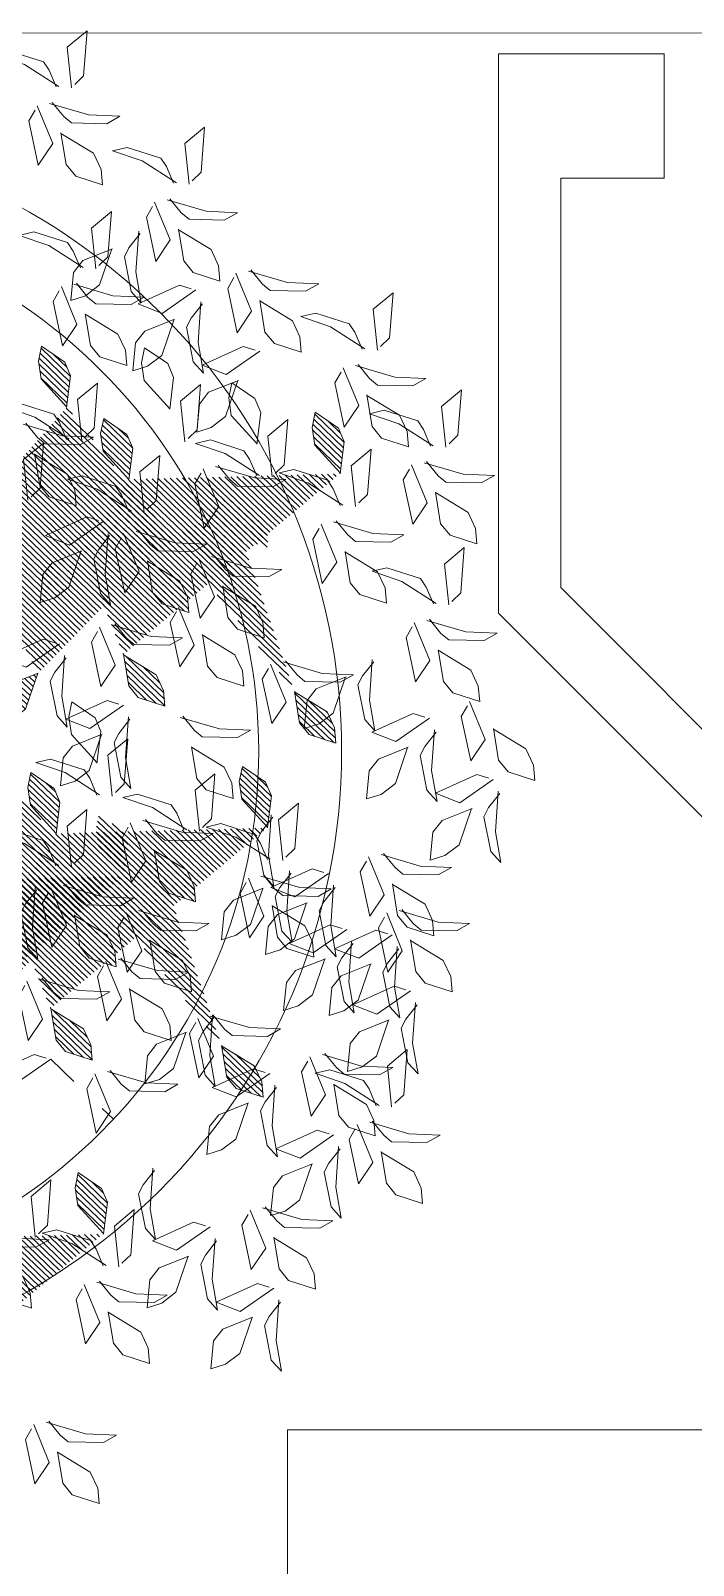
# Model space of a CAD drawing. Header units: millimetres. Extents: x 29001 to 40804, y -8833 to -5892.
# Drawn here: x 29676.76 to 29692.76, y -8220.24 to -8183.2 of the extents above; entities that cross this region are included whole.
import ezdxf

# ---------------------------------------------------------------- set-up
doc = ezdxf.new("R2010")
doc.units = ezdxf.units.MM
doc.layers.get('0').update_dxf_attribs({"lineweight": 0})
for name, color, linetype, lineweight in [('250', 250, 'Continuous', 0), ('anahtar', 9, 'Continuous', 0), ('xxx_Auto_Kaplama_Ahşap', 34, 'Continuous', 0), ('xxx_Auto_Kaplama_Siva Sap', 253, 'Continuous', 0)]:
    doc.layers.add(name, color=color, linetype=linetype, lineweight=lineweight)
pattern_1 = [(45, (-1654799.55744, 54995.25762), (-0.0105615167031, 0.0105615167031), [])]
pattern_2 = [(45, (-1654799.279671, 54994.033918), (-0.0105615167031, 0.0105615167031), [])]

# ---------------------------------------------------------------- blocks, each defined once
blk = doc.blocks.new('TÜM LAYOOUT')
at = {"layer": 'anahtar', "lineweight": 0}
for points in [[(544.763, -1874.839), (544.763, -1864.961), (547.263, -1864.961), (547.263, -1861.961), (546.263, -1861.961), (543.263, -1861.961), (543.263, -1875.461)], [(543.263, -1875.461), (543.263, -1861.961), (547.263, -1861.961), (547.263, -1864.96), (544.763, -1864.961), (544.763, -1874.839)], [(544.763, -1874.839), (549.884, -1879.961)], [(543.263, -1875.461), (549.263, -1881.461), (549.263, -1881.461), (647.263, -1881.461)]]:
    blk.add_lwpolyline(points, dxfattribs=at)
at = {"layer": 'xxx_Auto_Kaplama_Siva Sap', "lineweight": 0}
blk.add_lwpolyline([(718.265, -1861.462), (303.129, -1861.453)], dxfattribs=at)
blk = doc.blocks.new('U1')
at = {"lineweight": 0}
h = blk.add_hatch(dxfattribs=at)
h.set_pattern_fill('ANSI31', color=41, scale=0.11949, style=0)
h.set_pattern_definition([(45, (-1654800.15585, 54996.655911), (-0.0105615167031, 0.0105615167031), [])])
edge = h.paths.add_edge_path()
edge.add_line((-2359701.9156, 78423.2977), (-2359701.8996, 78423.4079))
edge.add_line((-2359701.8996, 78423.4079), (-2359701.8677, 78423.4488))
edge.add_line((-2359701.8677, 78423.4488), (-2359701.7754, 78423.4807))
edge.add_line((-2359701.7754, 78423.4807), (-2359701.7789, 78423.4275))
edge.add_line((-2359701.7789, 78423.4275), (-2359701.8038, 78423.3707))
edge.add_line((-2359701.8038, 78423.3707), (-2359701.9156, 78423.2997))
edge.add_line((-2359702.0529, 78422.9354), (-2359702.1571, 78422.9747))
edge.add_line((-2359702.1571, 78422.9747), (-2359702.1901, 78423.0147))
edge.add_line((-2359702.1901, 78423.0147), (-2359702.2014, 78423.1118))
edge.add_line((-2359702.2014, 78423.1118), (-2359702.1502, 78423.0968))
edge.add_line((-2359702.1502, 78423.0968), (-2359702.1001, 78423.0603))
edge.add_line((-2359702.1001, 78423.0603), (-2359702.0548, 78422.9358))
edge.add_line((-2359701.8847, 78422.693), (-2359701.8689, 78422.5827))
edge.add_line((-2359701.8689, 78422.5827), (-2359701.888, 78422.5345))
edge.add_line((-2359701.888, 78422.5345), (-2359701.9676, 78422.4778))
edge.add_line((-2359701.9676, 78422.4778), (-2359701.9792, 78422.5299))
edge.add_line((-2359701.9792, 78422.5299), (-2359701.9714, 78422.5914))
edge.add_line((-2359701.9714, 78422.5914), (-2359701.8841, 78422.6911))
edge.add_line((-2359701.1503, 78422.6866), (-2359701.1345, 78422.5763))
edge.add_line((-2359701.1345, 78422.5763), (-2359701.1537, 78422.5281))
edge.add_line((-2359701.1537, 78422.5281), (-2359701.2332, 78422.4714))
edge.add_line((-2359701.2332, 78422.4714), (-2359701.2449, 78422.5235))
edge.add_line((-2359701.2449, 78422.5235), (-2359701.237, 78422.585))
edge.add_line((-2359701.237, 78422.585), (-2359701.1497, 78422.6847))
at = {"lineweight": 0, "true_color": 0x6c822b}
h = blk.add_hatch(dxfattribs=at)
h.set_pattern_fill('ANSI31', color=67, scale=0.1194899213, style=0)
edge = h.paths.add_edge_path()
edge.add_line((-2359701.4478, 78421.5133), (-2359701.4319, 78421.6236))
edge.add_line((-2359701.4319, 78421.6236), (-2359701.3999, 78421.6644))
edge.add_line((-2359701.3999, 78421.6644), (-2359701.3076, 78421.6963))
edge.add_line((-2359701.3076, 78421.6963), (-2359701.3111, 78421.6431))
edge.add_line((-2359701.3111, 78421.6431), (-2359701.336, 78421.5863))
edge.add_line((-2359701.336, 78421.5863), (-2359701.4478, 78421.5153))
edge.add_line((-2359701.7287, 78421.7328), (-2359701.7127, 78421.843))
edge.add_line((-2359701.7127, 78421.843), (-2359701.6808, 78421.8839))
edge.add_line((-2359701.6808, 78421.8839), (-2359701.5885, 78421.9158))
edge.add_line((-2359701.5885, 78421.9158), (-2359701.592, 78421.8626))
edge.add_line((-2359701.592, 78421.8626), (-2359701.6169, 78421.8058))
edge.add_line((-2359701.6169, 78421.8058), (-2359701.7287, 78421.7348))
edge.add_line((-2359702.1151, 78422.1148), (-2359702.2194, 78422.1541))
edge.add_line((-2359702.2194, 78422.1541), (-2359702.2523, 78422.1941))
edge.add_line((-2359702.2523, 78422.1941), (-2359702.2636, 78422.2912))
edge.add_line((-2359702.2636, 78422.2912), (-2359702.2124, 78422.2763))
edge.add_line((-2359702.2124, 78422.2763), (-2359702.1623, 78422.2398))
edge.add_line((-2359702.1623, 78422.2398), (-2359702.1171, 78422.1152))
edge.add_line((-2359702.3684, 78421.5979), (-2359702.3526, 78421.4877))
edge.add_line((-2359702.3526, 78421.4877), (-2359702.3717, 78421.4395))
edge.add_line((-2359702.3717, 78421.4395), (-2359702.4513, 78421.3828))
edge.add_line((-2359702.4513, 78421.3828), (-2359702.4629, 78421.4349))
edge.add_line((-2359702.4629, 78421.4349), (-2359702.4551, 78421.4964))
edge.add_line((-2359702.4551, 78421.4964), (-2359702.3678, 78421.596))
edge.add_line((-2359701.998, 78421.1958), (-2359701.9822, 78421.0856))
edge.add_line((-2359701.9822, 78421.0856), (-2359702.0014, 78421.0374))
edge.add_line((-2359702.0014, 78421.0374), (-2359702.0809, 78420.9807))
edge.add_line((-2359702.0809, 78420.9807), (-2359702.0925, 78421.0328))
edge.add_line((-2359702.0925, 78421.0328), (-2359702.0847, 78421.0943))
edge.add_line((-2359702.0847, 78421.0943), (-2359701.9974, 78421.1939))
edge.add_line((-2359701.2276, 78422.1966), (-2359701.2117, 78422.3068))
edge.add_line((-2359701.2117, 78422.3068), (-2359701.1797, 78422.3476))
edge.add_line((-2359701.1797, 78422.3476), (-2359701.0874, 78422.3796))
edge.add_line((-2359701.0874, 78422.3796), (-2359701.0909, 78422.3263))
edge.add_line((-2359701.0909, 78422.3263), (-2359701.1158, 78422.2695))
edge.add_line((-2359701.1158, 78422.2695), (-2359701.2276, 78422.1985))
at = {"lineweight": 0}
h = blk.add_hatch(dxfattribs=at)
h.set_pattern_fill('ANSI31', color=41, scale=0.11949, style=0)
h.set_pattern_definition([(45, (-1654800.058448, 54995.414081), (-0.0105615167031, 0.0105615167031), [])])
edge = h.paths.add_edge_path()
edge.add_line((-2359701.8182, 78422.0559), (-2359701.8022, 78422.1661))
edge.add_line((-2359701.8022, 78422.1661), (-2359701.7703, 78422.2069))
edge.add_line((-2359701.7703, 78422.2069), (-2359701.678, 78422.2389))
edge.add_line((-2359701.678, 78422.2389), (-2359701.6815, 78422.1856))
edge.add_line((-2359701.6815, 78422.1856), (-2359701.7064, 78422.1288))
edge.add_line((-2359701.7064, 78422.1288), (-2359701.8182, 78422.0579))
edge.add_line((-2359701.9555, 78421.6936), (-2359702.0597, 78421.7329))
edge.add_line((-2359702.0597, 78421.7329), (-2359702.0927, 78421.7729))
edge.add_line((-2359702.0927, 78421.7729), (-2359702.104, 78421.8699))
edge.add_line((-2359702.104, 78421.8699), (-2359702.0528, 78421.855))
edge.add_line((-2359702.0528, 78421.855), (-2359702.0027, 78421.8185))
edge.add_line((-2359702.0027, 78421.8185), (-2359701.9574, 78421.694))
edge.add_line((-2359701.7873, 78421.4511), (-2359701.7715, 78421.3409))
edge.add_line((-2359701.7715, 78421.3409), (-2359701.7906, 78421.2927))
edge.add_line((-2359701.7906, 78421.2927), (-2359701.8702, 78421.236))
edge.add_line((-2359701.8702, 78421.236), (-2359701.8818, 78421.2881))
edge.add_line((-2359701.8818, 78421.2881), (-2359701.874, 78421.3496))
edge.add_line((-2359701.874, 78421.3496), (-2359701.7867, 78421.4492))
edge.add_line((-2359701.0529, 78421.4447), (-2359701.0371, 78421.3345))
edge.add_line((-2359701.0371, 78421.3345), (-2359701.0563, 78421.2863))
edge.add_line((-2359701.0563, 78421.2863), (-2359701.1358, 78421.2296))
edge.add_line((-2359701.1358, 78421.2296), (-2359701.1475, 78421.2817))
edge.add_line((-2359701.1475, 78421.2817), (-2359701.1396, 78421.3432))
edge.add_line((-2359701.1396, 78421.3432), (-2359701.0523, 78421.4429))
h = blk.add_hatch(dxfattribs=at)
h.set_pattern_fill('ANSI31', color=63, scale=0.11949, style=0)
h.set_pattern_definition(pattern_1)
edge = h.paths.add_edge_path()
edge.add_line((-2359700.9468, 78421.3569), (-2359700.9309, 78421.4671))
edge.add_line((-2359700.9309, 78421.4671), (-2359700.8989, 78421.5079))
edge.add_line((-2359700.8989, 78421.5079), (-2359700.8066, 78421.5399))
edge.add_line((-2359700.8066, 78421.5399), (-2359700.8101, 78421.4866))
edge.add_line((-2359700.8101, 78421.4866), (-2359700.835, 78421.4298))
edge.add_line((-2359700.835, 78421.4298), (-2359700.9468, 78421.3589))
edge.add_line((-2359701.2277, 78421.5763), (-2359701.2117, 78421.6866))
edge.add_line((-2359701.2117, 78421.6866), (-2359701.1798, 78421.7274))
edge.add_line((-2359701.1798, 78421.7274), (-2359701.0874, 78421.7593))
edge.add_line((-2359701.0874, 78421.7593), (-2359701.091, 78421.7061))
edge.add_line((-2359701.091, 78421.7061), (-2359701.1159, 78421.6493))
edge.add_line((-2359701.1159, 78421.6493), (-2359701.2277, 78421.5783))
edge.add_line((-2359701.6141, 78421.9584), (-2359701.7183, 78421.9977))
edge.add_line((-2359701.7183, 78421.9977), (-2359701.7513, 78422.0377))
edge.add_line((-2359701.7513, 78422.0377), (-2359701.7626, 78422.1347))
edge.add_line((-2359701.7626, 78422.1347), (-2359701.7114, 78422.1198))
edge.add_line((-2359701.7114, 78422.1198), (-2359701.6613, 78422.0833))
edge.add_line((-2359701.6613, 78422.0833), (-2359701.6161, 78421.9588))
edge.add_line((-2359701.8674, 78421.4415), (-2359701.8516, 78421.3312))
edge.add_line((-2359701.8516, 78421.3312), (-2359701.8707, 78421.283))
edge.add_line((-2359701.8707, 78421.283), (-2359701.9503, 78421.2263))
edge.add_line((-2359701.9503, 78421.2263), (-2359701.9619, 78421.2784))
edge.add_line((-2359701.9619, 78421.2784), (-2359701.9541, 78421.3399))
edge.add_line((-2359701.9541, 78421.3399), (-2359701.8668, 78421.4396))
edge.add_line((-2359701.497, 78421.0393), (-2359701.4812, 78420.9291))
edge.add_line((-2359701.4812, 78420.9291), (-2359701.5003, 78420.8809))
edge.add_line((-2359701.5003, 78420.8809), (-2359701.5799, 78420.8242))
edge.add_line((-2359701.5799, 78420.8242), (-2359701.5915, 78420.8763))
edge.add_line((-2359701.5915, 78420.8763), (-2359701.5837, 78420.9378))
edge.add_line((-2359701.5837, 78420.9378), (-2359701.4964, 78421.0375))
edge.add_line((-2359700.7266, 78422.0401), (-2359700.7107, 78422.1503))
edge.add_line((-2359700.7107, 78422.1503), (-2359700.6787, 78422.1911))
edge.add_line((-2359700.6787, 78422.1911), (-2359700.5864, 78422.2231))
edge.add_line((-2359700.5864, 78422.2231), (-2359700.5899, 78422.1698))
edge.add_line((-2359700.5899, 78422.1698), (-2359700.6148, 78422.1131))
edge.add_line((-2359700.6148, 78422.1131), (-2359700.7266, 78422.0421))
at = {"lineweight": 0, "true_color": 0xf9de58}
h = blk.add_hatch(dxfattribs=at)
h.set_pattern_fill('ANSI31', color=41, scale=0.11949, style=0)
h.set_pattern_definition(pattern_1)
edge = h.paths.add_edge_path()
edge.add_line((-2359701.3172, 78421.8994), (-2359701.3012, 78422.0097))
edge.add_line((-2359701.3012, 78422.0097), (-2359701.2693, 78422.0505))
edge.add_line((-2359701.2693, 78422.0505), (-2359701.1769, 78422.0824))
edge.add_line((-2359701.1769, 78422.0824), (-2359701.1805, 78422.0292))
edge.add_line((-2359701.1805, 78422.0292), (-2359701.2054, 78421.9724))
edge.add_line((-2359701.2054, 78421.9724), (-2359701.3172, 78421.9014))
edge.add_line((-2359701.4545, 78421.5371), (-2359701.5587, 78421.5764))
edge.add_line((-2359701.5587, 78421.5764), (-2359701.5917, 78421.6164))
edge.add_line((-2359701.5917, 78421.6164), (-2359701.603, 78421.7135))
edge.add_line((-2359701.603, 78421.7135), (-2359701.5518, 78421.6985))
edge.add_line((-2359701.5518, 78421.6985), (-2359701.5017, 78421.662))
edge.add_line((-2359701.5017, 78421.662), (-2359701.4564, 78421.5375))
edge.add_line((-2359701.2863, 78421.2947), (-2359701.2705, 78421.1844))
edge.add_line((-2359701.2705, 78421.1844), (-2359701.2896, 78421.1362))
edge.add_line((-2359701.2896, 78421.1362), (-2359701.3692, 78421.0795))
edge.add_line((-2359701.3692, 78421.0795), (-2359701.3808, 78421.1316))
edge.add_line((-2359701.3808, 78421.1316), (-2359701.373, 78421.1931))
edge.add_line((-2359701.373, 78421.1931), (-2359701.2857, 78421.2928))
edge.add_line((-2359700.5519, 78421.2883), (-2359700.5361, 78421.178))
edge.add_line((-2359700.5361, 78421.178), (-2359700.5553, 78421.1298))
edge.add_line((-2359700.5553, 78421.1298), (-2359700.6348, 78421.0732))
edge.add_line((-2359700.6348, 78421.0732), (-2359700.6464, 78421.1252))
edge.add_line((-2359700.6464, 78421.1252), (-2359700.6386, 78421.1867))
edge.add_line((-2359700.6386, 78421.1867), (-2359700.5513, 78421.2864))
at = {"lineweight": 0, "true_color": 0x6c822b}
h = blk.add_hatch(dxfattribs=at)
h.set_pattern_fill('ANSI31', color=67, scale=0.11949, style=0)
h.set_pattern_definition(pattern_2)
edge = h.paths.add_edge_path()
edge.add_line((-2359700.669, 78420.1332), (-2359700.6531, 78420.2434))
edge.add_line((-2359700.6531, 78420.2434), (-2359700.6211, 78420.2842))
edge.add_line((-2359700.6211, 78420.2842), (-2359700.5288, 78420.3162))
edge.add_line((-2359700.5288, 78420.3162), (-2359700.5324, 78420.2629))
edge.add_line((-2359700.5324, 78420.2629), (-2359700.5572, 78420.2061))
edge.add_line((-2359700.5572, 78420.2061), (-2359700.6691, 78420.1352))
edge.add_line((-2359700.9499, 78420.3526), (-2359700.934, 78420.4629))
edge.add_line((-2359700.934, 78420.4629), (-2359700.902, 78420.5037))
edge.add_line((-2359700.902, 78420.5037), (-2359700.8097, 78420.5356))
edge.add_line((-2359700.8097, 78420.5356), (-2359700.8132, 78420.4824))
edge.add_line((-2359700.8132, 78420.4824), (-2359700.8381, 78420.4256))
edge.add_line((-2359700.8381, 78420.4256), (-2359700.9499, 78420.3546))
edge.add_line((-2359701.3364, 78420.7347), (-2359701.4406, 78420.774))
edge.add_line((-2359701.4406, 78420.774), (-2359701.4736, 78420.814))
edge.add_line((-2359701.4736, 78420.814), (-2359701.4849, 78420.911))
edge.add_line((-2359701.4849, 78420.911), (-2359701.4336, 78420.8961))
edge.add_line((-2359701.4336, 78420.8961), (-2359701.3835, 78420.8596))
edge.add_line((-2359701.3835, 78420.8596), (-2359701.3383, 78420.7351))
edge.add_line((-2359701.5896, 78420.2178), (-2359701.5738, 78420.1075))
edge.add_line((-2359701.5738, 78420.1075), (-2359701.5929, 78420.0593))
edge.add_line((-2359701.5929, 78420.0593), (-2359701.6725, 78420.0026))
edge.add_line((-2359701.6725, 78420.0026), (-2359701.6841, 78420.0547))
edge.add_line((-2359701.6841, 78420.0547), (-2359701.6763, 78420.1162))
edge.add_line((-2359701.6763, 78420.1162), (-2359701.589, 78420.2159))
edge.add_line((-2359701.2192, 78419.8156), (-2359701.2034, 78419.7054))
edge.add_line((-2359701.2034, 78419.7054), (-2359701.2226, 78419.6572))
edge.add_line((-2359701.2226, 78419.6572), (-2359701.3021, 78419.6005))
edge.add_line((-2359701.3021, 78419.6005), (-2359701.3138, 78419.6526))
edge.add_line((-2359701.3138, 78419.6526), (-2359701.3059, 78419.7141))
edge.add_line((-2359701.3059, 78419.7141), (-2359701.2186, 78419.8138))
edge.add_line((-2359700.4488, 78420.8164), (-2359700.4329, 78420.9266))
edge.add_line((-2359700.4329, 78420.9266), (-2359700.4009, 78420.9674))
edge.add_line((-2359700.4009, 78420.9674), (-2359700.3086, 78420.9994))
edge.add_line((-2359700.3086, 78420.9994), (-2359700.3122, 78420.9461))
edge.add_line((-2359700.3122, 78420.9461), (-2359700.337, 78420.8894))
edge.add_line((-2359700.337, 78420.8894), (-2359700.4489, 78420.8184))
h = blk.add_hatch(dxfattribs=at)
h.set_pattern_fill('ANSI31', color=67, scale=0.11949, style=0)
h.set_pattern_definition(pattern_2)
edge = h.paths.add_edge_path()
edge.add_line((-2359701.0394, 78420.6757), (-2359701.0235, 78420.786))
edge.add_line((-2359701.0235, 78420.786), (-2359700.9915, 78420.8268))
edge.add_line((-2359700.9915, 78420.8268), (-2359700.8992, 78420.8587))
edge.add_line((-2359700.8992, 78420.8587), (-2359700.9027, 78420.8055))
edge.add_line((-2359700.9027, 78420.8055), (-2359700.9276, 78420.7487))
edge.add_line((-2359700.9276, 78420.7487), (-2359701.0394, 78420.6777))
edge.add_line((-2359701.1767, 78420.3134), (-2359701.2809, 78420.3527))
edge.add_line((-2359701.2809, 78420.3527), (-2359701.3139, 78420.3927))
edge.add_line((-2359701.3139, 78420.3927), (-2359701.3252, 78420.4898))
edge.add_line((-2359701.3252, 78420.4898), (-2359701.274, 78420.4748))
edge.add_line((-2359701.274, 78420.4748), (-2359701.2239, 78420.4383))
edge.add_line((-2359701.2239, 78420.4383), (-2359701.1787, 78420.3138))
edge.add_line((-2359701.0085, 78420.071), (-2359700.9927, 78419.9607))
edge.add_line((-2359700.9927, 78419.9607), (-2359701.0119, 78419.9125))
edge.add_line((-2359701.0119, 78419.9125), (-2359701.0914, 78419.8558))
edge.add_line((-2359701.0914, 78419.8558), (-2359701.103, 78419.9079))
edge.add_line((-2359701.103, 78419.9079), (-2359701.0952, 78419.9694))
edge.add_line((-2359701.0952, 78419.9694), (-2359701.0079, 78420.0691))
edge.add_line((-2359700.2742, 78420.0646), (-2359700.2584, 78419.9543))
edge.add_line((-2359700.2584, 78419.9543), (-2359700.2775, 78419.9061))
edge.add_line((-2359700.2775, 78419.9061), (-2359700.3571, 78419.8495))
edge.add_line((-2359700.3571, 78419.8495), (-2359700.3687, 78419.9015))
edge.add_line((-2359700.3687, 78419.9015), (-2359700.3609, 78419.963))
edge.add_line((-2359700.3609, 78419.963), (-2359700.2736, 78420.0627))
at = {"color": 67, "lineweight": 0, "true_color": 0x6c822b}
for points in [[(-2359701.1394, 78422.9561), (-2359701.1235, 78423.0663), (-2359701.0915, 78423.1071), (-2359700.9992, 78423.1391), (-2359701.0027, 78423.0858), (-2359701.0276, 78423.029), (-2359701.1395, 78422.9581)], [(-2359701.2278, 78422.8751), (-2359701.2499, 78422.9119), (-2359701.2204, 78423.0665), (-2359701.1689, 78422.9929), (-2359701.2204, 78422.8604)], [(-2359700.5785, 78422.882), (-2359700.6192, 78422.8684), (-2359700.7638, 78422.9304), (-2359700.6808, 78422.9649), (-2359700.5625, 78422.8861)], [(-2359701.5452, 78422.7552), (-2359701.5293, 78422.8654), (-2359701.4973, 78422.9062), (-2359701.405, 78422.9382), (-2359701.4085, 78422.8849), (-2359701.4334, 78422.8281), (-2359701.5452, 78422.7572)], [(-2359701.1679, 78422.8498), (-2359701.1288, 78422.8995), (-2359701.1022, 78422.9226), (-2359700.9797, 78422.9279), (-2359700.9335, 78422.903), (-2359701.0418, 78422.8959), (-2359701.1767, 78422.8534)], [(-2359700.8556, 78422.7687), (-2359700.9598, 78422.8081), (-2359700.9928, 78422.8481), (-2359701.0041, 78422.9451), (-2359700.9529, 78422.9302), (-2359700.9028, 78422.8937), (-2359700.8576, 78422.7691)], [(-2359700.758, 78422.7181), (-2359700.7981, 78422.7669), (-2359700.8149, 78422.7979), (-2359700.7937, 78422.9187), (-2359700.7595, 78422.9584), (-2359700.7759, 78422.8511), (-2359700.7633, 78422.7102)], [(-2359701.0884, 78422.7892), (-2359701.0568, 78422.7601), (-2359701.0415, 78422.6035), (-2359701.1117, 78422.6596), (-2359701.0996, 78422.8012)], [(-2359700.647, 78422.6288), (-2359700.6691, 78422.6656), (-2359700.6397, 78422.8202), (-2359700.5881, 78422.7466), (-2359700.6397, 78422.6141)], [(-2359701.153, 78422.7966), (-2359701.1765, 78422.7379), (-2359701.1955, 78422.7082), (-2359701.3116, 78422.6686), (-2359701.3629, 78422.6794), (-2359701.261, 78422.7167), (-2359701.1435, 78422.7957)], [(-2359700.7956, 78422.665), (-2359700.8363, 78422.6514), (-2359700.9809, 78422.7134), (-2359700.8979, 78422.7479), (-2359700.7796, 78422.669)], [(-2359701.5737, 78422.6489), (-2359701.5346, 78422.6986), (-2359701.508, 78422.7217), (-2359701.3855, 78422.727), (-2359701.3393, 78422.7021), (-2359701.4476, 78422.695), (-2359701.5825, 78422.6524)], [(-2359701.3758, 78422.6807), (-2359701.3442, 78422.6516), (-2359701.3288, 78422.495), (-2359701.3991, 78422.5511), (-2359701.387, 78422.6927)], [(-2359700.9687, 78422.4692), (-2359701.0088, 78422.518), (-2359701.0256, 78422.549), (-2359701.0044, 78422.6698), (-2359700.9702, 78422.7095), (-2359700.9866, 78422.6022), (-2359700.9741, 78422.4612)], [(-2359701.1503, 78422.6866), (-2359701.1345, 78422.5763), (-2359701.1537, 78422.5281), (-2359701.2332, 78422.4714), (-2359701.2449, 78422.5235), (-2359701.237, 78422.585), (-2359701.1497, 78422.6847)], [(-2359700.5871, 78422.6035), (-2359700.548, 78422.6532), (-2359700.5214, 78422.6763), (-2359700.3989, 78422.6816), (-2359700.3527, 78422.6567), (-2359700.461, 78422.6496), (-2359700.596, 78422.6071)], [(-2359700.4201, 78422.458), (-2359700.5243, 78422.4973), (-2359700.5572, 78422.5373), (-2359700.5686, 78422.6343), (-2359700.5173, 78422.6194), (-2359700.4672, 78422.5829), (-2359700.422, 78422.4584)], [(-2359700.5395, 78422.1903), (-2359700.5796, 78422.2391), (-2359700.5964, 78422.2701), (-2359700.5752, 78422.3909), (-2359700.541, 78422.4306), (-2359700.5574, 78422.3233), (-2359700.5449, 78422.1824)], [(-2359700.36, 78422.3542), (-2359700.4007, 78422.3406), (-2359700.5453, 78422.4026), (-2359700.4623, 78422.4371), (-2359700.3441, 78422.3583)], [(-2359700.6372, 78422.241), (-2359700.7414, 78422.2803), (-2359700.7744, 78422.3203), (-2359700.7857, 78422.4173), (-2359700.7344, 78422.4024), (-2359700.6843, 78422.3659), (-2359700.6391, 78422.2413)], [(-2359701.1757, 78422.144), (-2359701.1977, 78422.1808), (-2359701.1683, 78422.3353), (-2359701.1167, 78422.2617), (-2359701.1683, 78422.1293)], [(-2359700.4286, 78422.101), (-2359700.4507, 78422.1378), (-2359700.4212, 78422.2924), (-2359700.3697, 78422.2188), (-2359700.4212, 78422.0863)], [(-2359700.5771, 78422.1372), (-2359700.6178, 78422.1236), (-2359700.7624, 78422.1856), (-2359700.6795, 78422.2201), (-2359700.5612, 78422.1412)], [(-2359700.7266, 78422.0401), (-2359700.7107, 78422.1503), (-2359700.6787, 78422.1911), (-2359700.5864, 78422.2231), (-2359700.5899, 78422.1698), (-2359700.6148, 78422.1131), (-2359700.7266, 78422.0421)], [(-2359700.1942, 78422.2604), (-2359700.2176, 78422.2017), (-2359700.2367, 78422.1721), (-2359700.3527, 78422.1324), (-2359700.404, 78422.1432), (-2359700.3021, 78422.1806), (-2359700.1846, 78422.2595)], [(-2359700.8479, 78421.992), (-2359700.9521, 78422.0313), (-2359700.9851, 78422.0713), (-2359700.9964, 78422.1684), (-2359700.9452, 78422.1534), (-2359700.8951, 78422.1169), (-2359700.8498, 78421.9924)], [(-2359700.7502, 78421.9414), (-2359700.7903, 78421.9902), (-2359700.8071, 78422.0212), (-2359700.786, 78422.142), (-2359700.7518, 78422.1817), (-2359700.7681, 78422.0744), (-2359700.7556, 78421.9335)], [(-2359701.337, 78422.0717), (-2359701.3777, 78422.058), (-2359701.5223, 78422.1201), (-2359701.4393, 78422.1546), (-2359701.321, 78422.0757)], [(-2359700.815, 78421.9591), (-2359700.8371, 78421.9959), (-2359700.8076, 78422.1505), (-2359700.7561, 78422.0769), (-2359700.8076, 78421.9444)], [(-2359700.3687, 78422.0757), (-2359700.3296, 78422.1254), (-2359700.303, 78422.1485), (-2359700.1805, 78422.1538), (-2359700.1343, 78422.129), (-2359700.2426, 78422.1219), (-2359700.3775, 78422.0793)], [(-2359700.1432, 78421.9636), (-2359700.2474, 78422.0029), (-2359700.2804, 78422.0429), (-2359700.2917, 78422.1399), (-2359700.2404, 78422.125), (-2359700.1903, 78422.0885), (-2359700.1451, 78421.964)], [(-2359701.3172, 78421.8994), (-2359701.3012, 78422.0097), (-2359701.2693, 78422.0505), (-2359701.1769, 78422.0824), (-2359701.1805, 78422.0292), (-2359701.2054, 78421.9724), (-2359701.3172, 78421.9014)], [(-2359701.4055, 78421.8185), (-2359701.4276, 78421.8553), (-2359701.3982, 78422.0098), (-2359701.3466, 78421.9362), (-2359701.3982, 78421.8037)], [(-2359701.0421, 78421.836), (-2359701.0261, 78421.9463), (-2359700.9942, 78421.9871), (-2359700.9019, 78422.019), (-2359700.9054, 78421.9658), (-2359700.9303, 78421.909), (-2359701.0421, 78421.838)], [(-2359700.755, 78421.9338), (-2359700.716, 78421.9835), (-2359700.6893, 78422.0066), (-2359700.5668, 78422.0119), (-2359700.5207, 78421.9871), (-2359700.629, 78421.98), (-2359700.7639, 78421.9374)], [(-2359701.1305, 78421.7551), (-2359701.1525, 78421.7919), (-2359701.1231, 78421.9465), (-2359701.0715, 78421.8728), (-2359701.1231, 78421.7404)], [(-2359700.1046, 78421.7173), (-2359700.1447, 78421.7661), (-2359700.1615, 78421.7971), (-2359700.1403, 78421.9179), (-2359700.1061, 78421.9576), (-2359700.1225, 78421.8503), (-2359700.11, 78421.7094)], [(-2359700.3603, 78421.7466), (-2359700.4645, 78421.7859), (-2359700.4975, 78421.8259), (-2359700.5088, 78421.9229), (-2359700.4576, 78421.908), (-2359700.4074, 78421.8715), (-2359700.3622, 78421.7469)], [(-2359700.2023, 78421.7679), (-2359700.3065, 78421.8072), (-2359700.3395, 78421.8472), (-2359700.3508, 78421.9443), (-2359700.2996, 78421.9293), (-2359700.2495, 78421.8928), (-2359700.2042, 78421.7683)], [(-2359700.2626, 78421.6959), (-2359700.3027, 78421.7447), (-2359700.3195, 78421.7757), (-2359700.2983, 78421.8965), (-2359700.2641, 78421.9362), (-2359700.2805, 78421.8289), (-2359700.268, 78421.688)], [(-2359700.0831, 78421.8598), (-2359700.1238, 78421.8462), (-2359700.2684, 78421.9082), (-2359700.1854, 78421.9427), (-2359700.0672, 78421.8639)], [(-2359701.3456, 78421.7931), (-2359701.3066, 78421.8428), (-2359701.2799, 78421.8659), (-2359701.1574, 78421.8712), (-2359701.1112, 78421.8464), (-2359701.2196, 78421.8393), (-2359701.3545, 78421.7967)], [(-2359700.9679, 78421.6691), (-2359700.9519, 78421.7793), (-2359700.92, 78421.8201), (-2359700.8276, 78421.8521), (-2359700.8312, 78421.7988), (-2359700.856, 78421.7421), (-2359700.9679, 78421.6711)], [(-2359701.0705, 78421.7298), (-2359701.0315, 78421.7795), (-2359701.0048, 78421.8025), (-2359700.8823, 78421.8079), (-2359700.8362, 78421.783), (-2359700.9445, 78421.7759), (-2359701.0794, 78421.7333)], [(-2359700.1517, 78421.6066), (-2359700.1738, 78421.6434), (-2359700.1443, 78421.798), (-2359700.0928, 78421.7244), (-2359700.1443, 78421.5919)], [(-2359701.0562, 78421.5881), (-2359701.0783, 78421.6249), (-2359701.0489, 78421.7795), (-2359700.9973, 78421.7059), (-2359701.0489, 78421.5734)], [(-2359700.541, 78421.5578), (-2359700.5251, 78421.668), (-2359700.4931, 78421.7088), (-2359700.4008, 78421.7408), (-2359700.4043, 78421.6875), (-2359700.4292, 78421.6308), (-2359700.5411, 78421.5598)], [(-2359700.3217, 78421.5003), (-2359700.3618, 78421.5491), (-2359700.3786, 78421.5801), (-2359700.3575, 78421.7009), (-2359700.3233, 78421.7406), (-2359700.3396, 78421.6333), (-2359700.3271, 78421.4923)], [(-2359700.1422, 78421.6642), (-2359700.1829, 78421.6506), (-2359700.3275, 78421.7126), (-2359700.2446, 78421.7471), (-2359700.1263, 78421.6682)], [(-2359701.3568, 78421.4865), (-2359701.3969, 78421.5353), (-2359701.4137, 78421.5663), (-2359701.3926, 78421.6871), (-2359701.3584, 78421.7268), (-2359701.3747, 78421.6195), (-2359701.3622, 78421.4785)], [(-2359701.316, 78421.4954), (-2359701.3381, 78421.5322), (-2359701.3087, 78421.6868), (-2359701.2571, 78421.6131), (-2359701.3087, 78421.4807)], [(-2359700.4194, 78421.5509), (-2359700.5236, 78421.5902), (-2359700.5566, 78421.6302), (-2359700.5679, 78421.7273), (-2359700.5167, 78421.7123), (-2359700.4666, 78421.6758), (-2359700.4213, 78421.5513)], [(-2359700.4733, 78421.447), (-2359700.5135, 78421.4958), (-2359700.5302, 78421.5268), (-2359700.5091, 78421.6476), (-2359700.4749, 78421.6873), (-2359700.4913, 78421.58), (-2359700.4787, 78421.4391)], [(-2359700.9963, 78421.5628), (-2359700.9572, 78421.6125), (-2359700.9306, 78421.6356), (-2359700.8081, 78421.6409), (-2359700.7619, 78421.6161), (-2359700.8702, 78421.609), (-2359701.0052, 78421.5664)], [(-2359700.571, 78421.4976), (-2359700.6752, 78421.5369), (-2359700.7082, 78421.5769), (-2359700.7195, 78421.674), (-2359700.6683, 78421.659), (-2359700.6182, 78421.6225), (-2359700.5729, 78421.498)], [(-2359700.6294, 78421.4768), (-2359700.6515, 78421.5136), (-2359700.622, 78421.6682), (-2359700.5705, 78421.5946), (-2359700.622, 78421.4621)], [(-2359700.1224, 78421.492), (-2359700.1065, 78421.6022), (-2359700.0745, 78421.643), (-2359699.9822, 78421.675), (-2359699.9858, 78421.6217), (-2359700.0106, 78421.5649), (-2359700.1225, 78421.4939)], [(-2359700.2108, 78421.411), (-2359700.2329, 78421.4478), (-2359700.2034, 78421.6024), (-2359700.1519, 78421.5288), (-2359700.2034, 78421.3963)], [(-2359701.2561, 78421.4701), (-2359701.2171, 78421.5198), (-2359701.1904, 78421.5428), (-2359701.0679, 78421.5481), (-2359701.0218, 78421.5233), (-2359701.1301, 78421.5162), (-2359701.265, 78421.4736)], [(-2359700.9468, 78421.3569), (-2359700.9309, 78421.4671), (-2359700.8989, 78421.5079), (-2359700.8066, 78421.5399), (-2359700.8101, 78421.4866), (-2359700.835, 78421.4298), (-2359700.9468, 78421.3589)], [(-2359700.5695, 78421.4515), (-2359700.5304, 78421.5012), (-2359700.5038, 78421.5243), (-2359700.3813, 78421.5296), (-2359700.3351, 78421.5048), (-2359700.4434, 78421.4977), (-2359700.5783, 78421.4551)], [(-2359700.3594, 78421.4472), (-2359700.4001, 78421.4335), (-2359700.5447, 78421.4956), (-2359700.4617, 78421.5301), (-2359700.3434, 78421.4512)], [(-2359701.0352, 78421.2759), (-2359701.0573, 78421.3127), (-2359701.0278, 78421.4673), (-2359700.9763, 78421.3937), (-2359701.0278, 78421.2612)], [(-2359700.5325, 78421.2513), (-2359700.5726, 78421.3002), (-2359700.5894, 78421.3311), (-2359700.5682, 78421.4519), (-2359700.534, 78421.4917), (-2359700.5504, 78421.3844), (-2359700.5378, 78421.2434)], [(-2359700.1509, 78421.3857), (-2359700.1118, 78421.4354), (-2359700.0852, 78421.4584), (-2359699.9627, 78421.4638), (-2359699.9165, 78421.4389), (-2359700.0248, 78421.4318), (-2359700.1598, 78421.3892)], [(-2359701.289, 78421.4046), (-2359701.3124, 78421.346), (-2359701.3315, 78421.3163), (-2359701.4475, 78421.2766), (-2359701.4988, 78421.2875), (-2359701.3969, 78421.3248), (-2359701.2794, 78421.4037)], [(-2359701.2243, 78421.3973), (-2359701.1928, 78421.3682), (-2359701.1774, 78421.2116), (-2359701.2476, 78421.2677), (-2359701.2356, 78421.4093)], [(-2359700.5546, 78421.3983), (-2359700.5781, 78421.3396), (-2359700.5971, 78421.3099), (-2359700.7131, 78421.2703), (-2359700.7644, 78421.2811), (-2359700.6625, 78421.3184), (-2359700.5451, 78421.3974)], [(-2359700.49, 78421.3909), (-2359700.4584, 78421.3618), (-2359700.4431, 78421.2052), (-2359700.5133, 78421.2613), (-2359700.5012, 78421.4029)], [(-2359700.9752, 78421.2506), (-2359700.9362, 78421.3003), (-2359700.9096, 78421.3234), (-2359700.787, 78421.3287), (-2359700.7409, 78421.3038), (-2359700.8492, 78421.2967), (-2359700.9841, 78421.2542)], [(-2359701.2863, 78421.2947), (-2359701.2705, 78421.1844), (-2359701.2896, 78421.1362), (-2359701.3692, 78421.0795), (-2359701.3808, 78421.1316), (-2359701.373, 78421.1931), (-2359701.2857, 78421.2928)], [(-2359700.842, 78421.2898), (-2359700.8654, 78421.2311), (-2359700.8845, 78421.2014), (-2359701.0005, 78421.1618), (-2359701.0518, 78421.1726), (-2359700.9499, 78421.2099), (-2359700.8325, 78421.2889)], [(-2359700.7773, 78421.2824), (-2359700.7458, 78421.2533), (-2359700.7304, 78421.0967), (-2359700.8006, 78421.1528), (-2359700.7886, 78421.2944)], [(-2359699.9601, 78420.968), (-2359700.0002, 78421.0169), (-2359700.017, 78421.0479), (-2359699.9958, 78421.1687), (-2359699.9616, 78421.2084), (-2359699.978, 78421.1011), (-2359699.9655, 78420.9601)], [(-2359701.1421, 78421.1621), (-2359701.1656, 78421.1034), (-2359701.1846, 78421.0738), (-2359701.3006, 78421.0341), (-2359701.3519, 78421.0449), (-2359701.25, 78421.0823), (-2359701.1326, 78421.1612)], [(-2359701.0775, 78421.1547), (-2359701.0459, 78421.1256), (-2359701.0305, 78420.969), (-2359701.1008, 78421.0251), (-2359701.0887, 78421.1668)], [(-2359700.0577, 78421.0187), (-2359700.162, 78421.058), (-2359700.1949, 78421.098), (-2359700.2062, 78421.1951), (-2359700.155, 78421.1801), (-2359700.1049, 78421.1436), (-2359700.0597, 78421.0191)], [(-2359701.1193, 78420.9517), (-2359701.2235, 78420.991), (-2359701.2564, 78421.031), (-2359701.2678, 78421.128), (-2359701.2165, 78421.1131), (-2359701.1664, 78421.0766), (-2359701.1212, 78420.9521)], [(-2359701.0216, 78420.901), (-2359701.0617, 78420.9499), (-2359701.0785, 78420.9808), (-2359701.0573, 78421.1016), (-2359701.0231, 78421.1414), (-2359701.0395, 78421.0341), (-2359701.027, 78420.8931)], [(-2359701.1394, 78421.0521), (-2359701.1236, 78420.9419), (-2359701.1427, 78420.8937), (-2359701.2223, 78420.837), (-2359701.2339, 78420.8891), (-2359701.2261, 78420.9506), (-2359701.1388, 78421.0502)], [(-2359700.4488, 78420.8164), (-2359700.4329, 78420.9266), (-2359700.4009, 78420.9674), (-2359700.3086, 78420.9994), (-2359700.3122, 78420.9461), (-2359700.337, 78420.8894), (-2359700.4489, 78420.8184)], [(-2359699.9977, 78420.915), (-2359700.0384, 78420.9013), (-2359700.183, 78420.9634), (-2359700.1, 78420.9979), (-2359699.9817, 78420.919)], [(-2359700.838, 78420.895), (-2359700.7989, 78420.9447), (-2359700.7723, 78420.9677), (-2359700.6498, 78420.973), (-2359700.6036, 78420.9482), (-2359700.7119, 78420.9411), (-2359700.8468, 78420.8985)], [(-2359700.2685, 78420.7698), (-2359700.3727, 78420.8091), (-2359700.4057, 78420.8491), (-2359700.417, 78420.9461), (-2359700.3657, 78420.9312), (-2359700.3156, 78420.8947), (-2359700.2704, 78420.7702)], [(-2359700.1708, 78420.7191), (-2359700.2109, 78420.768), (-2359700.2277, 78420.7989), (-2359700.2065, 78420.9197), (-2359700.1723, 78420.9595), (-2359700.1887, 78420.8522), (-2359700.1762, 78420.7112)], [(-2359701.3364, 78420.7347), (-2359701.4406, 78420.774), (-2359701.4736, 78420.814), (-2359701.4849, 78420.911), (-2359701.4336, 78420.8961), (-2359701.3835, 78420.8596), (-2359701.3383, 78420.7351)], [(-2359701.2387, 78420.684), (-2359701.2788, 78420.7329), (-2359701.2956, 78420.7638), (-2359701.2744, 78420.8846), (-2359701.2402, 78420.9243), (-2359701.2566, 78420.8171), (-2359701.2441, 78420.6761)], [(-2359701.0592, 78420.848), (-2359701.0999, 78420.8343), (-2359701.2445, 78420.8964), (-2359701.1615, 78420.9309), (-2359701.0433, 78420.852)], [(-2359700.5372, 78420.7354), (-2359700.5593, 78420.7722), (-2359700.5298, 78420.9268), (-2359700.4783, 78420.8532), (-2359700.5298, 78420.7207)], [(-2359701.0394, 78420.6757), (-2359701.0235, 78420.786), (-2359700.9915, 78420.8268), (-2359700.8992, 78420.8587), (-2359700.9027, 78420.8055), (-2359700.9276, 78420.7487), (-2359701.0394, 78420.6777)], [(-2359701.1278, 78420.5948), (-2359701.1499, 78420.6316), (-2359701.1204, 78420.7861), (-2359701.0689, 78420.7125), (-2359701.1204, 78420.58)], [(-2359700.7643, 78420.6123), (-2359700.7484, 78420.7226), (-2359700.7164, 78420.7634), (-2359700.6241, 78420.7953), (-2359700.6276, 78420.7421), (-2359700.6525, 78420.6853), (-2359700.7644, 78420.6143)], [(-2359700.4773, 78420.7101), (-2359700.4382, 78420.7598), (-2359700.4116, 78420.7829), (-2359700.2891, 78420.7882), (-2359700.2429, 78420.7634), (-2359700.3512, 78420.7563), (-2359700.4862, 78420.7137)], [(-2359700.035, 78420.6012), (-2359700.0571, 78420.638), (-2359700.0277, 78420.7926), (-2359699.9761, 78420.719), (-2359700.0277, 78420.5865)], [(-2359700.8527, 78420.5314), (-2359700.8748, 78420.5682), (-2359700.8453, 78420.7228), (-2359700.7938, 78420.6491), (-2359700.8453, 78420.5167)], [(-2359701.2763, 78420.631), (-2359701.317, 78420.6173), (-2359701.4616, 78420.6794), (-2359701.3786, 78420.7138), (-2359701.2604, 78420.635)], [(-2359701.0678, 78420.5694), (-2359701.0288, 78420.6191), (-2359701.0022, 78420.6422), (-2359700.8796, 78420.6475), (-2359700.8335, 78420.6227), (-2359700.9418, 78420.6156), (-2359701.0767, 78420.573)], [(-2359700.6901, 78420.4454), (-2359700.6741, 78420.5556), (-2359700.6422, 78420.5964), (-2359700.5499, 78420.6284), (-2359700.5534, 78420.5751), (-2359700.5783, 78420.5184), (-2359700.6901, 78420.4474)], [(-2359699.9751, 78420.5759), (-2359699.9361, 78420.6256), (-2359699.9094, 78420.6486), (-2359699.7869, 78420.654), (-2359699.7408, 78420.6291), (-2359699.8491, 78420.622), (-2359699.984, 78420.5794)], [(-2359700.9499, 78420.3526), (-2359700.934, 78420.4629), (-2359700.902, 78420.5037), (-2359700.8097, 78420.5356), (-2359700.8132, 78420.4824), (-2359700.8381, 78420.4256), (-2359700.9499, 78420.3546)], [(-2359700.7785, 78420.3644), (-2359700.8005, 78420.4012), (-2359700.7711, 78420.5558), (-2359700.7195, 78420.4822), (-2359700.7711, 78420.3497)], [(-2359700.2632, 78420.3341), (-2359700.2473, 78420.4443), (-2359700.2153, 78420.4851), (-2359700.123, 78420.5171), (-2359700.1266, 78420.4638), (-2359700.1514, 78420.4071), (-2359700.2633, 78420.3361)], [(-2359699.9603, 78420.5226), (-2359699.9837, 78420.4639), (-2359700.0028, 78420.4343), (-2359700.1188, 78420.3946), (-2359700.1701, 78420.4054), (-2359700.0682, 78420.4428), (-2359699.9508, 78420.5217)], [(-2359701.0791, 78420.2627), (-2359701.1192, 78420.3116), (-2359701.136, 78420.3426), (-2359701.1148, 78420.4634), (-2359701.0806, 78420.5031), (-2359701.097, 78420.3958), (-2359701.0844, 78420.2548)], [(-2359701.0383, 78420.2717), (-2359701.0604, 78420.3085), (-2359701.0309, 78420.463), (-2359700.9794, 78420.3894), (-2359701.0309, 78420.257)], [(-2359700.7185, 78420.3391), (-2359700.6795, 78420.3888), (-2359700.6528, 78420.4119), (-2359700.5303, 78420.4172), (-2359700.4842, 78420.3924), (-2359700.5925, 78420.3853), (-2359700.7274, 78420.3427)], [(-2359700.3516, 78420.2531), (-2359700.3737, 78420.2899), (-2359700.3442, 78420.4445), (-2359700.2927, 78420.3709), (-2359700.3442, 78420.2384)], [(-2359700.9784, 78420.2464), (-2359700.9393, 78420.2961), (-2359700.9127, 78420.3191), (-2359700.7901, 78420.3244), (-2359700.744, 78420.2996), (-2359700.8523, 78420.2925), (-2359700.9872, 78420.2499)], [(-2359700.2917, 78420.2278), (-2359700.2526, 78420.2775), (-2359700.226, 78420.3006), (-2359700.1035, 78420.3059), (-2359700.0573, 78420.2811), (-2359700.1656, 78420.274), (-2359700.3006, 78420.2314)], [(-2359701.1167, 78420.2097), (-2359701.1574, 78420.196), (-2359701.302, 78420.2581), (-2359701.219, 78420.2926), (-2359701.1007, 78420.2137)], [(-2359700.7574, 78420.0522), (-2359700.7795, 78420.089), (-2359700.75, 78420.2436), (-2359700.6985, 78420.17), (-2359700.75, 78420.0375)], [(-2359700.0336, 78420.0538), (-2359700.0557, 78420.0906), (-2359700.0263, 78420.2452), (-2359699.9747, 78420.1716), (-2359700.0263, 78420.0391)], [(-2359701.3336, 78419.9732), (-2359701.3176, 78420.0834), (-2359701.2857, 78420.1242), (-2359701.1933, 78420.1562), (-2359701.1969, 78420.1029), (-2359701.2218, 78420.0461), (-2359701.3336, 78419.9751)], [(-2359701.0112, 78420.1809), (-2359701.0347, 78420.1223), (-2359701.0537, 78420.0926), (-2359701.1697, 78420.0529), (-2359701.221, 78420.0638), (-2359701.1191, 78420.1011), (-2359701.0017, 78420.18)], [(-2359700.9466, 78420.1736), (-2359700.915, 78420.1445), (-2359700.8996, 78419.9879), (-2359700.9699, 78420.044), (-2359700.9578, 78420.1856)], [(-2359700.2768, 78420.1746), (-2359700.3003, 78420.1159), (-2359700.3193, 78420.0862), (-2359700.4354, 78420.0466), (-2359700.4867, 78420.0574), (-2359700.3848, 78420.0947), (-2359700.2673, 78420.1737)], [(-2359700.2122, 78420.1672), (-2359700.1806, 78420.1381), (-2359700.1653, 78419.9815), (-2359700.2355, 78420.0376), (-2359700.2234, 78420.1792)], [(-2359701.3489, 78420.1225), (-2359701.3173, 78420.0934), (-2359701.3019, 78419.9368), (-2359701.3722, 78419.9929), (-2359701.3601, 78420.1345)], [(-2359700.6975, 78420.0269), (-2359700.6584, 78420.0766), (-2359700.6318, 78420.0997), (-2359700.5093, 78420.105), (-2359700.4631, 78420.0801), (-2359700.5714, 78420.073), (-2359700.7064, 78420.0305)], [(-2359701.0085, 78420.071), (-2359700.9927, 78419.9607), (-2359701.0119, 78419.9125), (-2359701.0914, 78419.8558), (-2359701.103, 78419.9079), (-2359701.0952, 78419.9694), (-2359701.0079, 78420.0691)], [(-2359700.5642, 78420.0661), (-2359700.5877, 78420.0074), (-2359700.6067, 78419.9777), (-2359700.7227, 78419.9381), (-2359700.774, 78419.9489), (-2359700.6721, 78419.9862), (-2359700.5547, 78420.0652)], [(-2359700.4996, 78420.0587), (-2359700.468, 78420.0296), (-2359700.4527, 78419.873), (-2359700.5229, 78419.9291), (-2359700.5108, 78420.0707)], [(-2359700.2742, 78420.0646), (-2359700.2584, 78419.9543), (-2359700.2775, 78419.9061), (-2359700.3571, 78419.8495), (-2359700.3687, 78419.9015), (-2359700.3609, 78419.963), (-2359700.2736, 78420.0627)], [(-2359700.1759, 78419.7927), (-2359700.1599, 78419.903), (-2359700.128, 78419.9438), (-2359700.0357, 78419.9757), (-2359700.0392, 78419.9225), (-2359700.0641, 78419.8657), (-2359700.1759, 78419.7947)], [(-2359701.2219, 78419.9256), (-2359701.2454, 78419.8669), (-2359701.2644, 78419.8373), (-2359701.3805, 78419.7976), (-2359701.4318, 78419.8084), (-2359701.3298, 78419.8458), (-2359701.2124, 78419.9247)], [(-2359701.362, 78419.8669), (-2359701.323, 78419.9166), (-2359701.2963, 78419.9397), (-2359701.1738, 78419.945), (-2359701.1277, 78419.9201), (-2359701.236, 78419.913), (-2359701.3709, 78419.8704)], [(-2359701.1573, 78419.9183), (-2359701.1257, 78419.8892), (-2359701.1104, 78419.7326), (-2359701.1806, 78419.7886), (-2359701.1685, 78419.9303)], [(-2359700.7997, 78419.931), (-2359700.7681, 78419.9019), (-2359700.7528, 78419.7453), (-2359700.823, 78419.8014), (-2359700.8109, 78419.9431)], [(-2359700.5615, 78419.9561), (-2359700.5457, 78419.8458), (-2359700.5649, 78419.7976), (-2359700.6444, 78419.7409), (-2359700.656, 78419.793), (-2359700.6482, 78419.8545), (-2359700.5609, 78419.9542)], [(-2359699.9589, 78419.9753), (-2359699.9823, 78419.9166), (-2359700.0014, 78419.8869), (-2359700.1174, 78419.8472), (-2359700.1687, 78419.8581), (-2359700.0668, 78419.8954), (-2359699.9493, 78419.9744)], [(-2359700.6211, 78419.7331), (-2359700.7253, 78419.7724), (-2359700.7583, 78419.8124), (-2359700.7696, 78419.9094), (-2359700.7184, 78419.8945), (-2359700.6683, 78419.858), (-2359700.623, 78419.7335)], [(-2359700.2642, 78419.7118), (-2359700.2863, 78419.7486), (-2359700.2569, 78419.9031), (-2359700.2053, 78419.8295), (-2359700.2569, 78419.697)], [(-2359701.2192, 78419.8156), (-2359701.2034, 78419.7054), (-2359701.2226, 78419.6572), (-2359701.3021, 78419.6005), (-2359701.3138, 78419.6526), (-2359701.3059, 78419.7141), (-2359701.2186, 78419.8138)], [(-2359700.8616, 78419.8284), (-2359700.8458, 78419.7182), (-2359700.865, 78419.67), (-2359700.9445, 78419.6133), (-2359700.9562, 78419.6654), (-2359700.9483, 78419.7269), (-2359700.861, 78419.8265)], [(-2359700.2043, 78419.6864), (-2359700.1653, 78419.7361), (-2359700.1386, 78419.7592), (-2359700.0161, 78419.7645), (-2359699.97, 78419.7397), (-2359700.0783, 78419.7326), (-2359700.2132, 78419.69)], [(-2359700.561, 78419.6294), (-2359700.6017, 78419.6157), (-2359700.7463, 78419.6778), (-2359700.6634, 78419.7123), (-2359700.5451, 78419.6334)], [(-2359701.148, 78419.4909), (-2359701.132, 78419.6011), (-2359701.1001, 78419.6419), (-2359701.0078, 78419.6739), (-2359701.0113, 78419.6206), (-2359701.0362, 78419.5638), (-2359701.148, 78419.4928)], [(-2359700.8382, 78419.5161), (-2359700.9424, 78419.5554), (-2359700.9754, 78419.5954), (-2359700.9867, 78419.6924), (-2359700.9355, 78419.6775), (-2359700.8854, 78419.641), (-2359700.8401, 78419.5165)], [(-2359700.7405, 78419.4654), (-2359700.7806, 78419.5143), (-2359700.7974, 78419.5452), (-2359700.7763, 78419.666), (-2359700.7421, 78419.7058), (-2359700.7584, 78419.5985), (-2359700.7459, 78419.4575)], [(-2359700.5412, 78419.4571), (-2359700.5253, 78419.5674), (-2359700.4933, 78419.6082), (-2359700.401, 78419.6401), (-2359700.4046, 78419.5869), (-2359700.4294, 78419.5301), (-2359700.5413, 78419.4591)], [(-2359701.2364, 78419.4099), (-2359701.2584, 78419.4467), (-2359701.229, 78419.6013), (-2359701.1774, 78419.5277), (-2359701.229, 78419.3952)], [(-2359700.6296, 78419.3762), (-2359700.6517, 78419.413), (-2359700.6222, 78419.5675), (-2359700.5707, 78419.4939), (-2359700.6222, 78419.3614)], [(-2359701.0489, 78419.2672), (-2359701.1531, 78419.3065), (-2359701.1861, 78419.3465), (-2359701.1974, 78419.4435), (-2359701.1462, 78419.4286), (-2359701.0961, 78419.3921), (-2359701.0509, 78419.2675)], [(-2359701.1764, 78419.3846), (-2359701.1374, 78419.4343), (-2359701.1107, 78419.4574), (-2359700.9882, 78419.4627), (-2359700.9421, 78419.4378), (-2359701.0504, 78419.4307), (-2359701.1853, 78419.3881)], [(-2359700.9513, 78419.2165), (-2359700.9914, 78419.2653), (-2359701.0082, 78419.2963), (-2359700.987, 78419.4171), (-2359700.9528, 78419.4568), (-2359700.9692, 78419.3495), (-2359700.9566, 78419.2086)], [(-2359700.7782, 78419.4124), (-2359700.8189, 78419.3987), (-2359700.9635, 78419.4608), (-2359700.8805, 78419.4952), (-2359700.7622, 78419.4164)], [(-2359700.5697, 78419.3508), (-2359700.5306, 78419.4005), (-2359700.504, 78419.4236), (-2359700.3815, 78419.4289), (-2359700.3353, 78419.4041), (-2359700.4436, 78419.397), (-2359700.5786, 78419.3544)], [(-2359700.8183, 78419.2041), (-2359700.8024, 78419.3143), (-2359700.7704, 78419.3552), (-2359700.6781, 78419.3871), (-2359700.6816, 78419.3339), (-2359700.7065, 78419.2771), (-2359700.8183, 78419.2061)], [(-2359701.1616, 78419.3313), (-2359701.1851, 78419.2726), (-2359701.2041, 78419.243), (-2359701.3201, 78419.2033), (-2359701.3714, 78419.2142), (-2359701.2695, 78419.2515), (-2359701.1521, 78419.3304)], [(-2359701.097, 78419.324), (-2359701.0654, 78419.2949), (-2359701.05, 78419.1383), (-2359701.1203, 78419.1944), (-2359701.1082, 78419.336)], [(-2359700.9067, 78419.1231), (-2359700.9287, 78419.1599), (-2359700.8993, 78419.3145), (-2359700.8477, 78419.2409), (-2359700.8993, 78419.1084)], [(-2359701.2193, 78418.8613), (-2359701.2033, 78418.9715), (-2359701.1714, 78419.0124), (-2359701.0791, 78419.0443), (-2359701.0826, 78418.9911), (-2359701.1075, 78418.9343), (-2359701.2193, 78418.8633)], [(-2359700.8319, 78419.0446), (-2359700.8554, 78418.9859), (-2359700.8744, 78418.9562), (-2359700.9904, 78418.9166), (-2359701.0417, 78418.9274), (-2359700.9398, 78418.9648), (-2359700.8224, 78419.0437)], [(-2359701.3076, 78418.7804), (-2359701.3297, 78418.8172), (-2359701.3003, 78418.9717), (-2359701.2487, 78418.8981), (-2359701.3003, 78418.7656)]]:
    blk.add_lwpolyline(points, dxfattribs=at)
at = {"color": 63, "lineweight": 0}
for points in [[(-2359701.1157, 78422.1187), (-2359701.0767, 78422.1684), (-2359701.05, 78422.1914), (-2359700.9275, 78422.1967), (-2359700.8814, 78422.1719), (-2359700.9897, 78422.1648), (-2359701.1246, 78422.1222)], [(-2359701.2277, 78421.5763), (-2359701.2117, 78421.6866), (-2359701.1798, 78421.7274), (-2359701.0874, 78421.7593), (-2359701.091, 78421.7061), (-2359701.1159, 78421.6493), (-2359701.2277, 78421.5783)], [(-2359700.3002, 78421.6428), (-2359700.3409, 78421.6292), (-2359700.4855, 78421.6912), (-2359700.4026, 78421.7257), (-2359700.2843, 78421.6468)], [(-2359700.5519, 78421.2883), (-2359700.5361, 78421.178), (-2359700.5553, 78421.1298), (-2359700.6348, 78421.0732), (-2359700.6464, 78421.1252), (-2359700.6386, 78421.1867), (-2359700.5513, 78421.2864)], [(-2359700.8095, 78421.0012), (-2359700.7936, 78421.1115), (-2359700.7616, 78421.1523), (-2359700.6693, 78421.1842), (-2359700.6728, 78421.131), (-2359700.6977, 78421.0742), (-2359700.8096, 78421.0032)], [(-2359701.1767, 78420.3134), (-2359701.2809, 78420.3527), (-2359701.3139, 78420.3927), (-2359701.3252, 78420.4898), (-2359701.274, 78420.4748), (-2359701.2239, 78420.4383), (-2359701.1787, 78420.3138)]]:
    blk.add_lwpolyline(points, dxfattribs=at)
at = {"layer": '250', "lineweight": 0}
for points in [[(-2359701.325, 78423.4384), (-2359701.3091, 78423.5486), (-2359701.2771, 78423.5894), (-2359701.1848, 78423.6214), (-2359701.1883, 78423.5681), (-2359701.2132, 78423.5114), (-2359701.325, 78423.4404)], [(-2359701.4134, 78423.3574), (-2359701.4355, 78423.3942), (-2359701.406, 78423.5488), (-2359701.3545, 78423.4752), (-2359701.406, 78423.3427)], [(-2359701.3535, 78423.3321), (-2359701.3144, 78423.3818), (-2359701.2878, 78423.4049), (-2359701.1653, 78423.4102), (-2359701.1191, 78423.3853), (-2359701.2274, 78423.3782), (-2359701.3623, 78423.3357)], [(-2359700.5408, 78422.9351), (-2359700.581, 78422.9839), (-2359700.5978, 78423.0149), (-2359700.5766, 78423.1357), (-2359700.5424, 78423.1754), (-2359700.5588, 78423.0681), (-2359700.5462, 78422.9272)], [(-2359700.6385, 78422.9858), (-2359700.7427, 78423.0251), (-2359700.7757, 78423.0651), (-2359700.787, 78423.1621), (-2359700.7358, 78423.1472), (-2359700.6857, 78423.1107), (-2359700.6404, 78422.9861)], [(-2359700.5587, 78422.7098), (-2359700.5427, 78422.82), (-2359700.5108, 78422.8608), (-2359700.4184, 78422.8928), (-2359700.422, 78422.8395), (-2359700.4468, 78422.7828), (-2359700.5587, 78422.7118)], [(-2359700.3224, 78422.4073), (-2359700.3625, 78422.4561), (-2359700.3793, 78422.4871), (-2359700.3581, 78422.6079), (-2359700.3239, 78422.6476), (-2359700.3403, 78422.5403), (-2359700.3278, 78422.3994)], [(-2359700.1806, 78422.42), (-2359700.1646, 78422.5302), (-2359700.1327, 78422.571), (-2359700.0403, 78422.603), (-2359700.0439, 78422.5497), (-2359700.0687, 78422.4929), (-2359700.1806, 78422.4219)], [(-2359700.2689, 78422.339), (-2359700.291, 78422.3758), (-2359700.2616, 78422.5304), (-2359700.21, 78422.4568), (-2359700.2616, 78422.3243)], [(-2359700.209, 78422.3137), (-2359700.1699, 78422.3634), (-2359700.1433, 78422.3864), (-2359700.0208, 78422.3918), (-2359699.9746, 78422.3669), (-2359700.0829, 78422.3598), (-2359700.2179, 78422.3172)], [(-2359700.3402, 78422.182), (-2359700.3243, 78422.2922), (-2359700.2923, 78422.333), (-2359700.2, 78422.365), (-2359700.2035, 78422.3117), (-2359700.2284, 78422.255), (-2359700.3402, 78422.184)], [(-2359700.1295, 78422.2531), (-2359700.098, 78422.224), (-2359700.0826, 78422.0674), (-2359700.1528, 78422.1235), (-2359700.1408, 78422.2651)], [(-2359700.0455, 78421.9129), (-2359700.0856, 78421.9617), (-2359700.1024, 78421.9927), (-2359700.0812, 78422.1135), (-2359700.047, 78422.1532), (-2359700.0634, 78422.0459), (-2359700.0509, 78421.905)], [(-2359700.0633, 78421.6876), (-2359700.0474, 78421.7978), (-2359700.0154, 78421.8386), (-2359699.9231, 78421.8706), (-2359699.9266, 78421.8173), (-2359699.9515, 78421.7606), (-2359700.0633, 78421.6896)], [(-2359700.0918, 78421.5813), (-2359700.0527, 78421.631), (-2359700.0261, 78421.6541), (-2359699.9036, 78421.6594), (-2359699.8574, 78421.6346), (-2359699.9657, 78421.6275), (-2359700.1006, 78421.5849)], [(-2359699.743, 78421.1851), (-2359699.7831, 78421.2339), (-2359699.7999, 78421.2649), (-2359699.7787, 78421.3857), (-2359699.7445, 78421.4254), (-2359699.7609, 78421.3181), (-2359699.7483, 78421.1772)], [(-2359699.8406, 78421.2357), (-2359699.9448, 78421.275), (-2359699.9778, 78421.315), (-2359699.9891, 78421.4121), (-2359699.9379, 78421.3971), (-2359699.8878, 78421.3606), (-2359699.8426, 78421.2361)], [(-2359699.7806, 78421.132), (-2359699.8213, 78421.1184), (-2359699.9659, 78421.1804), (-2359699.8829, 78421.2149), (-2359699.7646, 78421.136)], [(-2359699.7608, 78420.9598), (-2359699.7448, 78421.07), (-2359699.7129, 78421.1108), (-2359699.6206, 78421.1427), (-2359699.6241, 78421.0895), (-2359699.649, 78421.0327), (-2359699.7608, 78420.9617)], [(-2359699.8491, 78420.8788), (-2359699.8712, 78420.9156), (-2359699.8418, 78421.0702), (-2359699.7902, 78420.9966), (-2359699.8418, 78420.8641)], [(-2359699.9467, 78420.6822), (-2359699.9307, 78420.7924), (-2359699.8988, 78420.8332), (-2359699.8064, 78420.8652), (-2359699.81, 78420.8119), (-2359699.8349, 78420.7551), (-2359699.9467, 78420.6841)], [(-2359699.8957, 78420.5153), (-2359699.8641, 78420.4862), (-2359699.8487, 78420.3296), (-2359699.9189, 78420.3856), (-2359699.9069, 78420.5273)], [(-2359699.9453, 78420.1348), (-2359699.9293, 78420.245), (-2359699.8974, 78420.2858), (-2359699.805, 78420.3178), (-2359699.8086, 78420.2645), (-2359699.8334, 78420.2077), (-2359699.9453, 78420.1368)], [(-2359699.9737, 78420.0285), (-2359699.9346, 78420.0782), (-2359699.908, 78420.1013), (-2359699.7855, 78420.1066), (-2359699.7393, 78420.0817), (-2359699.8476, 78420.0746), (-2359699.9826, 78420.0321)], [(-2359699.8942, 78419.9679), (-2359699.8627, 78419.9388), (-2359699.8473, 78419.7822), (-2359699.9175, 78419.8383), (-2359699.9055, 78419.9799)], [(-2359700.1895, 78419.6332), (-2359700.2129, 78419.5745), (-2359700.232, 78419.5449), (-2359700.348, 78419.5052), (-2359700.3993, 78419.516), (-2359700.2974, 78419.5534), (-2359700.18, 78419.6323)], [(-2359700.1249, 78419.6258), (-2359700.0933, 78419.5967), (-2359700.0779, 78419.4401), (-2359700.1481, 78419.4962), (-2359700.1361, 78419.6379)], [(-2359700.8467, 78419.0978), (-2359700.8077, 78419.1475), (-2359700.781, 78419.1706), (-2359700.6585, 78419.1759), (-2359700.6124, 78419.1511), (-2359700.7207, 78419.144), (-2359700.8556, 78419.1014)], [(-2359700.7673, 78419.0372), (-2359700.7357, 78419.0081), (-2359700.7203, 78418.8515), (-2359700.7906, 78418.9076), (-2359700.7785, 78419.0492)], [(-2359701.2477, 78418.755), (-2359701.2087, 78418.8047), (-2359701.182, 78418.8278), (-2359701.0595, 78418.8331), (-2359701.0134, 78418.8083), (-2359701.1217, 78418.8012), (-2359701.2566, 78418.7586)], [(-2359701.2329, 78418.7018), (-2359701.2563, 78418.6431), (-2359701.2754, 78418.6134), (-2359701.3914, 78418.5738), (-2359701.4427, 78418.5846), (-2359701.3408, 78418.622), (-2359701.2234, 78418.7009)], [(-2359701.1683, 78418.6944), (-2359701.1367, 78418.6653), (-2359701.1213, 78418.5087), (-2359701.1916, 78418.5648), (-2359701.1795, 78418.7065)]]:
    blk.add_lwpolyline(points, dxfattribs=at)
blk = doc.blocks.new('MOBİLYALAR')
for radius in [15, 13]:
    blk.add_circle((524.473, -1878.791), radius)
at = {"layer": 'xxx_Auto_Kaplama_Ahşap'}
for q in [(538.166, -1955.167, 0), (658.36, -1895.167, 0)]:
    blk.add_line((538.166, -1895.167, 0), q, dxfattribs=at)
at = {"lineweight": 0, "extrusion": (-7.374e-13, -3.02e-14, -1), "xscale": 6.952506840120368, "yscale": 6.952506840120368, "zscale": 6.952506840120368, "rotation": 178.8247405303607}
blk.add_blockref('U1', (-16391737.73, 879724.497), dxfattribs=at)

msp = doc.modelspace()

# ---------------------------------------------------------------- block references
at = {"color": 6}
msp.add_blockref('TÜM LAYOOUT', (29144.792, -6321.799), dxfattribs=at)

# ---------------------------------------------------------------- next in the draw order: block references
msp.add_blockref('MOBİLYALAR', (29144.792, -6321.799), dxfattribs=at)

doc.saveas('drawing.dxf')
